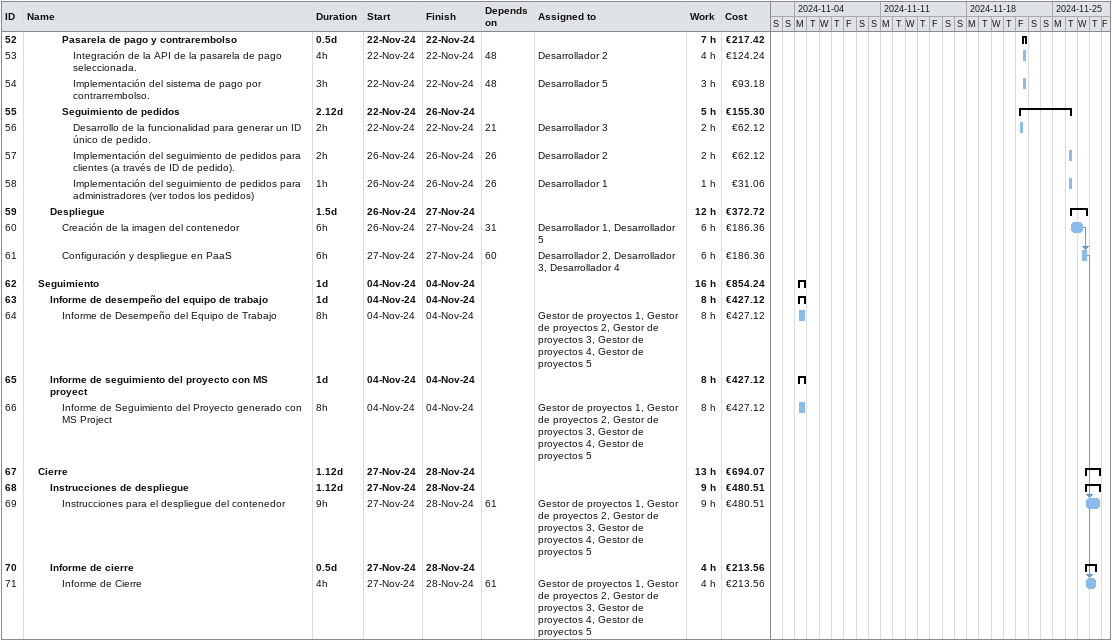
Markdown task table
| ID | Level | Task | Duration | Start | Finish | Predecessors | Resources | Work (h) | Cost (€) |
|---|---|---|---|---|---|---|---|---|---|
| 52 | 4 | **Pasarela de pago y contrarembolso** | 0.5d | 2024-11-22 | 2024-11-22 |  |  | 7 | 217.42 |
| 53 | 5 | Integración de la API de la pasarela de pago seleccionada. | 4h | 2024-11-22 | 2024-11-22 | 48 | Desarrollador 2 | 4 | 124.24 |
| 54 | 5 | Implementación del sistema de pago por contrarrembolso. | 3h | 2024-11-22 | 2024-11-22 | 48 | Desarrollador 5 | 3 | 93.18 |
| 55 | 4 | **Seguimiento de pedidos** | 2.12d | 2024-11-22 | 2024-11-26 |  |  | 5 | 155.30 |
| 56 | 5 | Desarrollo de la funcionalidad para generar un ID único de pedido. | 2h | 2024-11-22 | 2024-11-22 | 21 | Desarrollador 3 | 2 | 62.12 |
| 57 | 5 | Implementación del seguimiento de pedidos para clientes (a través de ID de pedido). | 2h | 2024-11-26 | 2024-11-26 | 26 | Desarrollador 2 | 2 | 62.12 |
| 58 | 5 | Implementación del seguimiento de pedidos para administradores (ver todos los pedidos) | 1h | 2024-11-26 | 2024-11-26 | 26 | Desarrollador 1 | 1 | 31.06 |
| 59 | 3 | **Despliegue** | 1.5d | 2024-11-26 | 2024-11-27 |  |  | 12 | 372.72 |
| 60 | 4 | Creación de la imagen del contenedor | 6h | 2024-11-26 | 2024-11-27 | 31 | Desarrollador 1, Desarrollador 5 | 6 | 186.36 |
| 61 | 4 | Configuración y despliegue en PaaS | 6h | 2024-11-27 | 2024-11-27 | 60 | Desarrollador 2, Desarrollador 3, Desarrollador 4 | 6 | 186.36 |
| 62 | 2 | **Seguimiento** | 1d | 2024-11-04 | 2024-11-04 |  |  | 16 | 854.24 |
| 63 | 3 | **Informe de desempeño del equipo de trabajo** | 1d | 2024-11-04 | 2024-11-04 |  |  | 8 | 427.12 |
| 64 | 4 | Informe de Desempeño del Equipo de Trabajo | 8h | 2024-11-04 | 2024-11-04 |  | Gestor de proyectos 1, Gestor de proyectos 2, Gestor de proyectos 3, Gestor de proyectos 4, Gestor de proyectos 5 | 8 | 427.12 |
| 65 | 3 | **Informe de seguimiento del proyecto con MS proyect** | 1d | 2024-11-04 | 2024-11-04 |  |  | 8 | 427.12 |
| 66 | 4 | Informe de Seguimiento del Proyecto generado con MS Project | 8h | 2024-11-04 | 2024-11-04 |  | Gestor de proyectos 1, Gestor de proyectos 2, Gestor de proyectos 3, Gestor de proyectos 4, Gestor de proyectos 5 | 8 | 427.12 |
| 67 | 2 | **Cierre** | 1.12d | 2024-11-27 | 2024-11-28 |  |  | 13 | 694.07 |
| 68 | 3 | **Instrucciones de despliegue** | 1.12d | 2024-11-27 | 2024-11-28 |  |  | 9 | 480.51 |
| 69 | 4 | Instrucciones para el despliegue del contenedor | 9h | 2024-11-27 | 2024-11-28 | 61 | Gestor de proyectos 1, Gestor de proyectos 2, Gestor de proyectos 3, Gestor de proyectos 4, Gestor de proyectos 5 | 9 | 480.51 |
| 70 | 3 | **Informe de cierre** | 0.5d | 2024-11-27 | 2024-11-28 |  |  | 4 | 213.56 |
| 71 | 4 | Informe de Cierre | 4h | 2024-11-27 | 2024-11-28 | 61 | Gestor de proyectos 1, Gestor de proyectos 2, Gestor de proyectos 3, Gestor de proyectos 4, Gestor de proyectos 5 | 4 | 213.56 |
